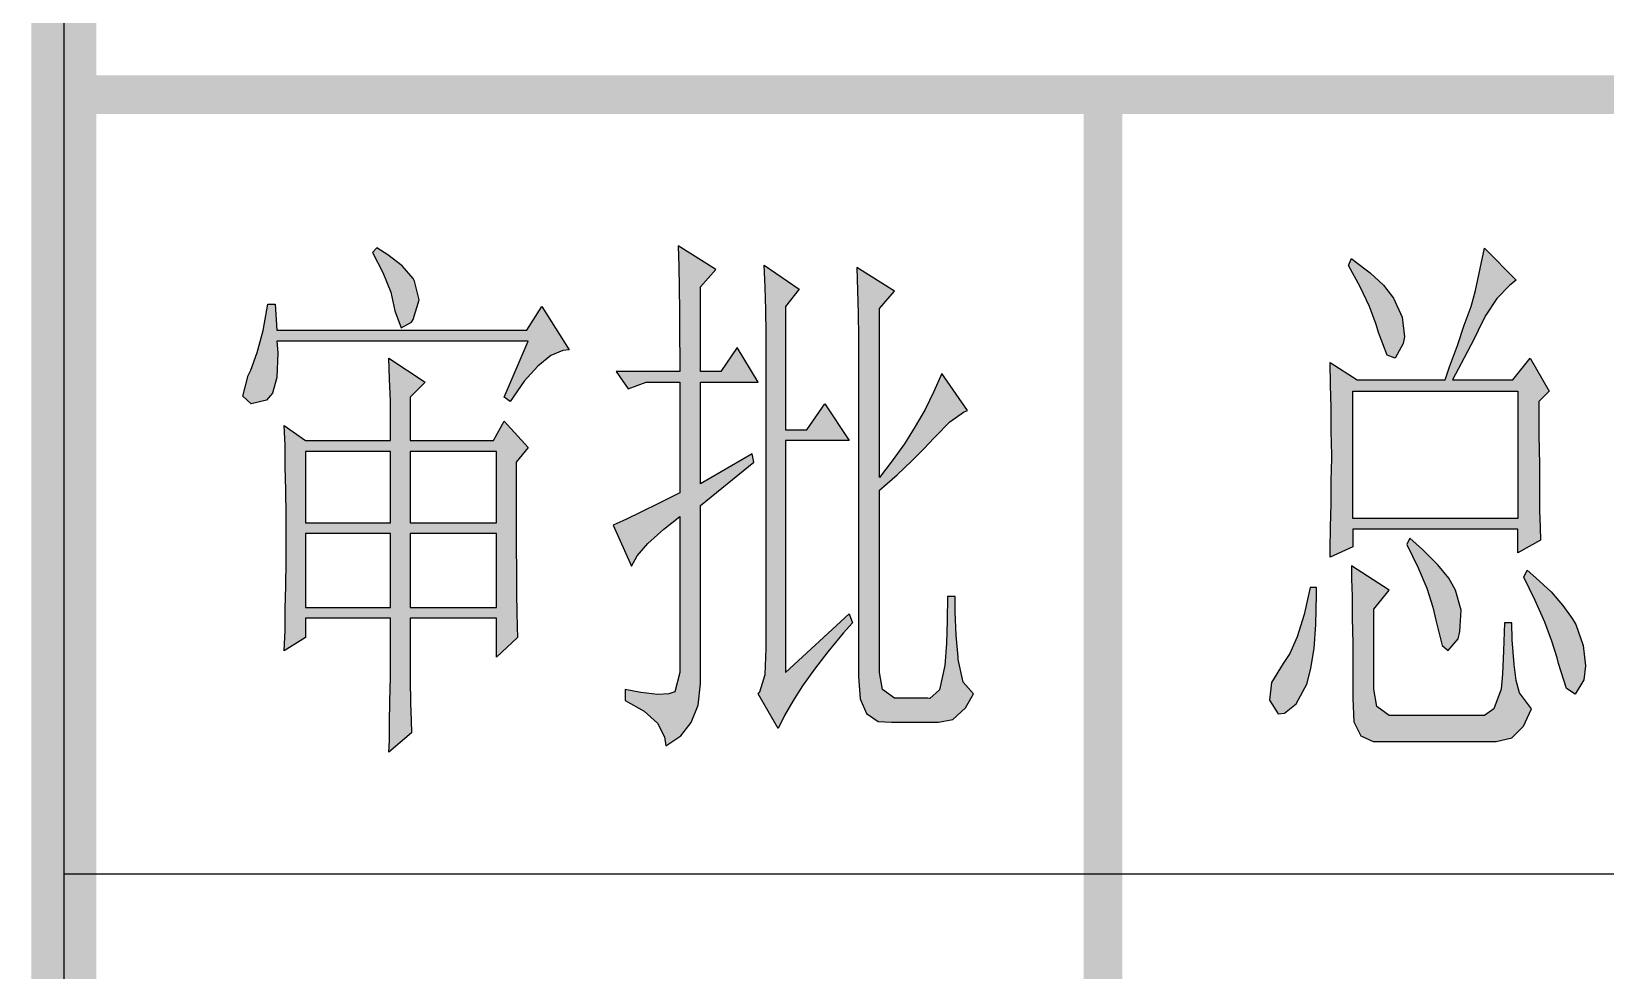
# Model space of a CAD drawing. Extents: x 535358 to 858566, y -185481 to -98609.
# Drawn here: x 691549 to 692640, y -158085 to -157435 of the extents above; entities that cross this region are included whole.
import ezdxf

# ---------------------------------------------------------------- set-up
doc = ezdxf.new("R2010")
doc.units = 0
doc.header["$LTSCALE"] = 1000
doc.header["$MEASUREMENT"] = 0
doc.layers.get('0').update_dxf_attribs({"linetype": 'CONTINUOUS'})
doc.layers.add('1', color=3, linetype='CONTINUOUS')

msp = doc.modelspace()

# ---------------------------------------------------------------- hatches: boundary and pattern name
at = {"layer": '1'}
h = msp.add_hatch(color=256, dxfattribs=at)
h.paths.add_polyline_path([(691814.5, -157607.6), (691813.4, -157605.7), (691805.9, -157597), (691796, -157589.3), (691788.3, -157584.6), (691785.2, -157587.7), (691792.5, -157601.7), (691797.9, -157615.3), (691800.9, -157628.2), (691805.2, -157640), (691812.4, -157636), (691813.4, -157634.1), (691817.6, -157620.5)])
h.paths.add_polyline_path([(691902.7, -157625.2), (691892.2, -157641.6), (691719.1, -157641.6), (691717.9, -157623.5), (691712.7, -157623.5), (691709.5, -157641.8), (691705.5, -157657.1), (691701, -157669.3), (691699.1, -157673), (691695.4, -157687.3), (691701.3, -157692.7), (691711.8, -157690.2), (691716, -157685.2), (691719.1, -157674.4), (691719.6, -157657.3), (691719.1, -157649.1), (691893.1, -157649.1), (691876.5, -157688), (691880.7, -157691.1), (691890.5, -157677), (691899.9, -157666.5), (691908.8, -157659.2), (691917.3, -157655.7), (691921.5, -157655.2)])
h.paths.add_polyline_path([(691893.1, -157722.8), (691876.5, -157704.7), (691869.2, -157718.1), (691811.5, -157718.1), (691811.5, -157688), (691821.8, -157677.7), (691796.7, -157661.1), (691797.2, -157675.4), (691797.7, -157690.9), (691797.7, -157718.1), (691739, -157718.1), (691724.2, -157707.7), (691724.7, -157721.3), (691724.9, -157736.4), (691725.2, -157752.5), (691725.4, -157769.7), (691725.4, -157801.8), (691725.2, -157818.7), (691724.9, -157834.6), (691724.7, -157849.6), (691724.2, -157863.7), (691739, -157854.6), (691739, -157841.2), (691797.7, -157841.2), (691797.7, -157882), (691797.4, -157898.9), (691797.2, -157913.4), (691797, -157925.9), (691796.7, -157934.1), (691812.4, -157920.7), (691812, -157912), (691811.7, -157899.8), (691811.5, -157883.9), (691811.5, -157841.2), (691871.3, -157841.2), (691871.3, -157868.2), (691885.8, -157854.6), (691885.6, -157847.1), (691885.4, -157837), (691885.1, -157824.3), (691885.1, -157809.1), (691884.9, -157791.2), (691884.9, -157733.1)])
h.paths.add_polyline_path([(691871.3, -157775.1), (691811.5, -157775.1), (691811.5, -157725.6), (691871.3, -157725.6)], flags=16)
h.paths.add_polyline_path([(691871.3, -157782.6), (691871.3, -157833.7), (691811.5, -157833.7), (691811.5, -157782.6)], flags=16)
h.paths.add_polyline_path([(691797.7, -157775.1), (691739, -157775.1), (691739, -157725.6), (691797.7, -157725.6)], flags=16)
h.paths.add_polyline_path([(691797.7, -157782.6), (691797.7, -157833.7), (691739, -157833.7), (691739, -157782.6)], flags=16)
h.paths.add_polyline_path([(692049.6, -157733.1), (692048.4, -157727.2), (692012.7, -157748.1), (692012.7, -157677.7), (692052.6, -157677.7), (692038.1, -157653.6), (692026.6, -157670.2), (692012.7, -157670.2), (692012.7, -157611.6), (692023.3, -157599.6), (691997, -157583.2), (691997.5, -157597.3), (691997.7, -157612.3), (691998, -157628.2), (691998, -157644.9), (691998.2, -157662.2), (691998.2, -157670.2), (691954.1, -157670.2), (691962.5, -157682.2), (691975, -157677.7), (691998.2, -157677.7), (691998.2, -157754.2), (691983.4, -157761.7), (691971.2, -157767.8), (691961.4, -157772.5), (691954.1, -157775.8), (691952, -157776.7), (691964.7, -157805.1), (691968.6, -157798), (691976.1, -157789.4), (691987.2, -157779.5), (691998.2, -157770.6), (691998.2, -157878.7), (691994.7, -157892.1), (691990.7, -157893.7), (691983, -157894), (691971.2, -157892.6), (691960.4, -157890.7), (691960.4, -157898.2), (691973.6, -157905.5), (691982.7, -157913.9), (691987.6, -157923.5), (691988.6, -157929.6), (691998.9, -157922.8), (692006.2, -157913.4), (692010.9, -157901.5), (692012.7, -157886.7), (692012.7, -157763.1)])
h.paths.add_polyline_path([(692071.6, -157718.1), (692115.7, -157718.1), (692098.8, -157692.7), (692086.2, -157710.6), (692071.6, -157710.6), (692071.6, -157625.2), (692081, -157613.2), (692056.8, -157596.6), (692057.3, -157611.8), (692057.8, -157627.5), (692058, -157643.9), (692058, -157862.1), (692057.3, -157880.1), (692053.6, -157892.3), (692052.6, -157893.7), (692066.5, -157917.7), (692070.9, -157908.5), (692076.5, -157898.7), (692083.3, -157888.1), (692091.5, -157876.6), (692100.9, -157864.4), (692111.5, -157851.5), (692117.8, -157844.3), (692115.7, -157838.2), (692071.6, -157878.7)])
h.paths.add_polyline_path([(692148.8, -157741.8), (692159.1, -157732.1), (692167.5, -157723.7), (692174.3, -157716.4), (692175.5, -157715.2), (692185.4, -157705.2), (692194.8, -157698.4), (692197.6, -157697.2), (692179.7, -157671.6), (692174.3, -157684.1), (692168.2, -157696.5), (692161.4, -157708.4), (692153.9, -157720.4), (692145.5, -157732.1), (692136.6, -157743.6), (692136.6, -157626.6), (692147.1, -157614.6), (692120.9, -157598.2), (692121.8, -157630.1), (692122, -157646.1), (692122, -157881.5), (692123.2, -157897), (692127.7, -157907.3), (692135.6, -157912.7), (692145, -157913.2), (692177.6, -157913.2), (692187.5, -157911.3), (692196.2, -157903.4), (692201.8, -157893.7), (692194.5, -157885.5), (692191.2, -157869.8), (692191.2, -157868.2), (692189.8, -157852.9), (692189.1, -157836.7), (692189.1, -157826.2), (692183.7, -157826.2), (692183.5, -157842.8), (692183, -157858.8), (692181.8, -157874), (692178.1, -157890.9), (692171.5, -157896.8), (692170.1, -157896.6), (692147.1, -157896.6), (692138.7, -157890.5), (692136.6, -157878.7), (692136.6, -157752.5)])
h = msp.add_hatch(color=3, dxfattribs=at)
h.paths.add_polyline_path([(692573.4, -157610.3), (692577.7, -157606.9), (692555.9, -157584.7), (692552.9, -157598.8), (692549.5, -157614.2), (692546.5, -157625.3), (692541.8, -157638.1), (692537.1, -157652.2), (692531.6, -157667.1), (692528.6, -157676.1), (692467.5, -157676.1), (692448.8, -157664.1), (692449.2, -157679.5), (692449.6, -157695.3), (692449.6, -157711.5), (692450, -157728.2), (692450, -157730.3), (692449.6, -157746.1), (692449.6, -157761.9), (692449.2, -157778.1), (692448.8, -157793.9), (692448.8, -157799), (692464.5, -157791.8), (692464.5, -157779.4), (692578.9, -157779.4), (692578.9, -157796), (692594.7, -157787.1), (692594.3, -157778.1), (692593.9, -157766.6), (692593.9, -157734.6), (692593.5, -157714.1), (692593.5, -157691), (692600.7, -157683.8), (692587.5, -157661.1), (692575.5, -157676.1), (692533.7, -157676.1), (692541.8, -157660.7), (692548.6, -157647.5), (692554.2, -157636), (692556.8, -157631.3), (692564.4, -157619.7)])
h.paths.add_polyline_path([(692578.9, -157683.8), (692578.9, -157772.1), (692464.5, -157772.1), (692464.5, -157683.8)], flags=16)
h.paths.add_polyline_path([(692492.7, -157619.3), (692485.9, -157610.3), (692476.5, -157601.8), (692465.4, -157593.3), (692463.7, -157592), (692461.6, -157596.7), (692469.7, -157611.6), (692476.1, -157625.3), (692480.8, -157637.7), (692482.5, -157643.2), (692488.5, -157659), (692494, -157661.1), (692499.5, -157650.9), (692500.4, -157646.2), (692498.7, -157632.5)], flags=17)
h.paths.add_polyline_path([(692616.5, -157841.3), (692610.1, -157832.3), (692602, -157822.9), (692591.3, -157813.1), (692585.4, -157808), (692583.2, -157812.7), (692590.9, -157828.9), (692597.7, -157843.9), (692602.4, -157857.1), (692606.3, -157868.6), (692607.1, -157872.5), (692612.7, -157890), (692618.6, -157893.8), (692624.6, -157884), (692625.9, -157874.2), (692624.2, -157860.1), (692619.1, -157845.6)])
h.paths.add_polyline_path([(692535.8, -157821.7), (692531.1, -157813.5), (692523.5, -157804.2), (692512.8, -157793.5), (692504.2, -157785.8), (692502.1, -157790.1), (692509.8, -157806.3), (692515.8, -157820.4), (692520, -157833.6), (692522.2, -157842.6), (692526.4, -157860.1), (692530.7, -157863.5), (692537.5, -157855.4), (692538.8, -157850.3), (692539.7, -157835.7)])
h.paths.add_polyline_path([(692437.7, -157862.2), (692438.9, -157845.6), (692439.4, -157825.1), (692439.4, -157819.9), (692435.1, -157819.9), (692430.8, -157838.7), (692426.1, -157854.1), (692421, -157865.6), (692416.3, -157872.5), (692408.2, -157885.7), (692406.9, -157898.1), (692412.9, -157907.5), (692417.2, -157907), (692425.3, -157900.6), (692433, -157886.5), (692433, -157886.1), (692435.5, -157875.9)])
h.paths.add_polyline_path([(692479.1, -157890.4), (692479.1, -157834.9), (692489.7, -157821.7), (692463.7, -157805), (692463.7, -157814), (692464.1, -157825.9), (692464.1, -157840.9), (692464.5, -157858.8), (692464.5, -157896.8), (692465.4, -157913), (692470.1, -157922.8), (692478.6, -157926.7), (692564, -157926.7), (692574.7, -157924.1), (692582.8, -157916), (692588.3, -157904), (692580.2, -157892.9), (692577.7, -157884.4), (692576.4, -157873.3), (692575.1, -157856.2), (692574.7, -157844.3), (692569.6, -157844.3), (692569.1, -157863.9), (692568.3, -157879.7), (692567.4, -157890.4), (692562.3, -157904), (692555.9, -157908.7), (692489.7, -157908.7), (692481.2, -157902.3)])
h.paths.add_polyline_path([(692855.9, -157644.5), (692954.5, -157644.5), (692935.7, -157617.6), (692922.1, -157637.2), (692742.8, -157637.2), (692750.9, -157649.2), (692761.6, -157645.8), (692772.2, -157644.5), (692840.1, -157644.5), (692840.1, -157890.4), (692727.8, -157890.4), (692736.4, -157902.8), (692746.6, -157898.9), (692757.3, -157898.1), (692968.2, -157898.1), (692948.1, -157869.5), (692933.6, -157890.4), (692855.9, -157890.4)])
h.paths.add_polyline_path([(693146, -157706), (693190.4, -157706), (693173.3, -157682.1), (693161.8, -157698.7), (693146, -157698.7), (693146, -157623.6), (693161.4, -157619.7), (693172.9, -157617.6), (693181.4, -157616.3), (693184, -157616.3), (693170.3, -157589), (693163.9, -157595.4), (693154.5, -157601.8), (693142.2, -157608.6), (693135.8, -157611.6), (693123.4, -157616.7), (693112.3, -157621), (693101.6, -157624.4), (693091.8, -157627.4), (693088.4, -157628.3), (693088.4, -157634.3), (693102.9, -157632.1), (693114.8, -157630), (693125.1, -157628.3), (693132.8, -157626.6), (693132.8, -157698.7), (693080.3, -157698.7), (693088.4, -157710.7), (693097.8, -157706), (693129.4, -157706), (693127.7, -157719.6), (693125.1, -157734.1), (693121.7, -157749.5), (693117.8, -157765.7), (693113.6, -157782.8), (693109.7, -157796.5), (693105.5, -157810.1), (693100.8, -157824.2), (693095.6, -157838.7), (693089.7, -157852.8), (693083.7, -157867.3), (693081.1, -157872.5), (693083.3, -157877.1), (693090.1, -157866), (693096.9, -157854.1), (693103.3, -157841.7), (693109.3, -157828.9), (693114.8, -157815.2), (693120.4, -157800.7), (693125.5, -157785.8), (693130.2, -157770.4), (693132.8, -157761.5), (693132.8, -157782.8), (693132.3, -157802.4), (693132.3, -157887.4), (693131.9, -157901.1), (693131.9, -157914.3), (693131.5, -157925.8), (693131.5, -157935.6), (693147.3, -157925), (693147.3, -157919.4), (693146.9, -157911.7), (693146.9, -157890.4), (693146.4, -157876.7), (693146.4, -157779.4), (693146, -157753.8), (693146, -157742.3), (693154.5, -157754.2), (693160.9, -157767), (693166.1, -157780.2), (693167.4, -157784.1), (693172.9, -157796.5), (693178.9, -157792.6), (693179.7, -157790.1), (693182.3, -157776), (693178.4, -157762.7), (693177.6, -157761.5), (693170.8, -157754.2), (693161.4, -157746.1), (693149.4, -157738.4), (693146, -157736.3)])
h.paths.add_polyline_path([(693306.1, -157682.1), (693305.7, -157664.1), (693305.7, -157628.3), (693315.1, -157619.3), (693300.5, -157598), (693291.1, -157611.6), (693214.3, -157611.6), (693198.5, -157598), (693199, -157614.2), (693198.9, -157614.2), (693199.4, -157630), (693199.8, -157646.2), (693199.8, -157679.9), (693199.4, -157696.1), (693199.4, -157711.9), (693198.9, -157728.2), (693198.5, -157733.3), (693213.5, -157723.9), (693213.5, -157706), (693292, -157706), (693292, -157725.6), (693306.9, -157717.9), (693306.5, -157709), (693306.1, -157697)])
h.paths.add_polyline_path([(693292, -157698.7), (693213.5, -157698.7), (693213.5, -157619.3), (693292, -157619.3)], flags=16)
h.paths.add_polyline_path([(693305.7, -157736.3), (693294.1, -157752.5), (693184.9, -157752.5), (693193.4, -157764.5), (693202.8, -157760.2), (693245, -157760.2), (693245, -157825.9), (693191.3, -157825.9), (693199.8, -157838.3), (693209.2, -157833.6), (693245, -157833.6), (693245, -157904), (693169.5, -157904), (693177.6, -157916), (693188.3, -157912.6), (693198.5, -157911.7), (693330, -157911.7), (693312.1, -157886.1), (693299.3, -157904), (693258.3, -157904), (693258.3, -157833.6), (693317.2, -157833.6), (693300.5, -157809.7), (693289, -157825.9), (693258.3, -157825.9), (693258.3, -157760.2), (693322.3, -157760.2)])
h.paths.add_polyline_path([(693470.7, -157662.4), (693479.2, -157653.5), (693456.2, -157637.2), (693456.2, -157645.3), (693456.6, -157656.9), (693456.6, -157671.4), (693457, -157689.3), (693457, -157785.4), (693456.6, -157801.6), (693456.6, -157816.5), (693456.2, -157830.6), (693456.2, -157847.3), (693470.7, -157834.9)], flags=17)
h.paths.add_polyline_path([(693511.7, -157727.7), (693512.1, -157709.4), (693512.5, -157690.2), (693512.9, -157669.7), (693512.9, -157625.7), (693512.5, -157612.9), (693521.1, -157602.7), (693498, -157586), (693498.4, -157597.1), (693498.4, -157609.9), (693498.9, -157624.9), (693498.9, -157707.2), (693498.4, -157724.3), (693498, -157741), (693496.3, -157772.6), (693495, -157787.9), (693493.3, -157802.9), (693492, -157817), (693491.6, -157818.7), (693489.5, -157831.9), (693486, -157844.7), (693481.8, -157857.9), (693476.7, -157870.7), (693470.3, -157883.6), (693463.4, -157895.9), (693455.3, -157908.7), (693446.3, -157921.1), (693438.2, -157930.9), (693439.1, -157935.6), (693449.3, -157926.7), (693458.7, -157917.3), (693467.7, -157907.5), (693475.4, -157896.4), (693482.2, -157884.8), (693488.2, -157872.5), (693493.7, -157859.6), (693498, -157846), (693501, -157834), (693503.1, -157824.6), (693504.8, -157814), (693506.1, -157802.4), (693507.8, -157789.6), (693509.1, -157776), (693510, -157761), (693510.8, -157744.8)])
h.paths.add_polyline_path([(693550.5, -157695.7), (693593.2, -157695.7), (693593.2, -157901.1), (693592.8, -157917.7), (693592.3, -157934.8), (693592.3, -157938.6), (693608.1, -157929.7), (693607.3, -157898.1), (693606.9, -157883.1), (693606.9, -157695.7), (693652.1, -157695.7), (693652.1, -157824.6), (693649.5, -157838.7), (693647, -157839.6), (693638, -157840), (693625.2, -157838.7), (693622.6, -157838.3), (693622.6, -157844.3), (693634.2, -157849.8), (693641.9, -157858.4), (693645.7, -157870.7), (693645.7, -157872.5), (693655.5, -157863.5), (693662.3, -157852.4), (693665.3, -157839.2), (693665.8, -157831.9), (693665.8, -157701.7), (693674.3, -157694), (693659.4, -157673.1), (693649.1, -157688), (693606.9, -157688), (693606.9, -157622.3), (693681.6, -157622.3), (693662.8, -157595), (693647.8, -157614.6), (693526.2, -157614.6), (693535.6, -157626.6), (693545.8, -157623.2), (693555.6, -157622.3), (693593.2, -157622.3), (693593.2, -157688), (693551.4, -157688), (693535.6, -157674.8), (693536, -157685.9), (693536.4, -157699.1), (693536.4, -157730.7), (693536.8, -157749.5), (693536.8, -157811), (693536.4, -157828.1), (693536.4, -157843.4), (693536, -157857.5), (693536, -157870.3), (693535.6, -157875.4), (693550.5, -157866.5)])

# ---------------------------------------------------------------- linework, layer by layer
at = {"color": 3}
for points in [[(692594.3, -157778.1), (692594.7, -157787.1), (692578.9, -157796), (692578.9, -157779.4), (692464.5, -157779.4), (692464.5, -157791.8), (692448.8, -157799), (692448.8, -157793.9), (692449.2, -157778.1), (692449.6, -157761.9), (692449.6, -157746.1), (692450, -157730.3), (692450, -157728.2), (692449.6, -157711.5), (692449.6, -157695.3), (692449.2, -157679.5), (692448.8, -157664.1), (692467.5, -157676.1), (692528.6, -157676.1), (692531.6, -157667.1), (692537.1, -157652.2), (692541.8, -157638.1), (692546.5, -157625.3), (692549.5, -157614.2), (692552.9, -157598.8), (692555.9, -157584.7), (692577.7, -157606.9), (692573.4, -157610.3), (692564.4, -157619.7), (692556.8, -157631.3), (692554.2, -157636), (692548.6, -157647.5), (692541.8, -157660.7), (692533.7, -157676.1), (692575.5, -157676.1), (692587.5, -157661.1), (692600.7, -157683.8), (692593.5, -157691), (692593.5, -157714.1), (692593.9, -157734.6), (692593.9, -157766.6)], [(692464.5, -157772.1), (692464.5, -157683.8), (692578.9, -157683.8), (692578.9, -157772.1)], [(692463.7, -157814), (692464.1, -157825.9), (692464.1, -157840.9), (692464.5, -157858.8), (692464.5, -157896.8), (692465.4, -157913), (692470.1, -157922.8), (692478.6, -157926.7), (692564, -157926.7), (692574.7, -157924.1), (692582.8, -157916), (692588.3, -157904), (692580.2, -157892.9), (692577.7, -157884.4), (692576.4, -157873.3), (692575.1, -157856.2), (692574.7, -157844.3), (692569.6, -157844.3), (692569.1, -157863.9), (692568.3, -157879.7), (692567.4, -157890.4), (692562.3, -157904), (692555.9, -157908.7), (692489.7, -157908.7), (692481.2, -157902.3), (692479.1, -157890.4), (692479.1, -157834.9), (692489.7, -157821.7), (692463.7, -157805)], [(692597.7, -157843.9), (692590.9, -157828.9), (692583.2, -157812.7), (692585.4, -157808), (692591.3, -157813.1), (692602, -157822.9), (692610.1, -157832.3), (692616.5, -157841.3), (692619.1, -157845.6), (692624.2, -157860.1), (692625.9, -157874.2), (692624.6, -157884), (692618.6, -157893.8), (692612.7, -157890), (692607.1, -157872.5), (692606.3, -157868.6), (692602.4, -157857.1)]]:
    msp.add_lwpolyline(points, close=True, dxfattribs=at)
at = {"color": 7}
for points in [[(692469.7, -157611.6), (692461.6, -157596.7), (692463.7, -157592), (692465.4, -157593.3), (692476.5, -157601.8), (692485.9, -157610.3), (692492.7, -157619.3), (692498.7, -157632.5), (692500.4, -157646.2), (692499.5, -157650.9), (692494, -157661.1), (692488.5, -157659), (692482.5, -157643.2), (692480.8, -157637.7), (692476.1, -157625.3)], [(692509.8, -157806.3), (692515.8, -157820.4), (692520, -157833.6), (692522.2, -157842.6), (692526.4, -157860.1), (692530.7, -157863.5), (692537.5, -157855.4), (692538.8, -157850.3), (692539.7, -157835.7), (692535.8, -157821.7), (692531.1, -157813.5), (692523.5, -157804.2), (692512.8, -157793.5), (692504.2, -157785.8), (692502.1, -157790.1)], [(692433, -157886.5), (692433, -157886.1), (692435.5, -157875.9), (692437.7, -157862.2), (692438.9, -157845.6), (692439.4, -157825.1), (692439.4, -157819.9), (692435.1, -157819.9), (692430.8, -157838.7), (692426.1, -157854.1), (692421, -157865.6), (692416.3, -157872.5), (692408.2, -157885.7), (692406.9, -157898.1), (692412.9, -157907.5), (692417.2, -157907), (692425.3, -157900.6)]]:
    msp.add_lwpolyline(points, close=True, dxfattribs=at)
at = {"layer": '1'}
for p, q in [((691571.5, -156109.1), (691571.5, -161258.4)), ((691571.5, -158018.4), (696971.5, -158018.4))]:
    msp.add_line(p, q, dxfattribs=at)
at = {"layer": '1', "const_width": 45}
msp.add_lwpolyline([(691571.5, -156038.8), (707771.5, -156038.8), (707771.5, -161258.4), (691571.5, -161258.4)], close=True, dxfattribs=at)
at = {"layer": '1', "const_width": 27}
for points in [[(691571.5, -157478.4), (707771.5, -157478.4)], [(692291.5, -157478.4), (692291.5, -161258.4)]]:
    msp.add_lwpolyline(points, dxfattribs=at)
at = {"layer": '1'}
for points in [[(691817.6, -157620.5), (691814.5, -157607.6), (691813.4, -157605.7), (691805.9, -157597), (691796, -157589.3), (691788.3, -157584.6), (691785.2, -157587.7), (691792.5, -157601.7), (691797.9, -157615.3), (691800.9, -157628.2), (691805.2, -157640), (691812.4, -157636), (691813.4, -157634.1)], [(691960.4, -157890.7), (691960.4, -157898.2), (691973.6, -157905.5), (691982.7, -157913.9), (691987.6, -157923.5), (691988.6, -157929.6), (691998.9, -157922.8), (692006.2, -157913.4), (692010.9, -157901.5), (692012.7, -157886.7), (692012.7, -157763.1), (692049.6, -157733.1), (692048.4, -157727.2), (692012.7, -157748.1), (692012.7, -157677.7), (692052.6, -157677.7), (692038.1, -157653.6), (692026.6, -157670.2), (692012.7, -157670.2), (692012.7, -157611.6), (692023.3, -157599.6), (691997, -157583.2), (691997.5, -157597.3), (691997.7, -157612.3), (691998, -157628.2), (691998, -157644.9), (691998.2, -157662.2), (691998.2, -157670.2), (691954.1, -157670.2), (691962.5, -157682.2), (691975, -157677.7), (691998.2, -157677.7), (691998.2, -157754.2), (691983.4, -157761.7), (691971.2, -157767.8), (691961.4, -157772.5), (691954.1, -157775.8), (691952, -157776.7), (691964.7, -157805.1), (691968.6, -157798), (691976.1, -157789.4), (691987.2, -157779.5), (691998.2, -157770.6), (691998.2, -157878.7), (691994.7, -157892.1), (691990.7, -157893.7), (691983, -157894), (691971.2, -157892.6)], [(692076.5, -157898.7), (692070.9, -157908.5), (692066.5, -157917.7), (692052.6, -157893.7), (692053.6, -157892.3), (692057.3, -157880.1), (692058, -157862.1), (692058, -157643.9), (692057.8, -157627.5), (692057.3, -157611.8), (692056.8, -157596.6), (692081, -157613.2), (692071.6, -157625.2), (692071.6, -157710.6), (692086.2, -157710.6), (692098.8, -157692.7), (692115.7, -157718.1), (692071.6, -157718.1), (692071.6, -157878.7), (692115.7, -157838.2), (692117.8, -157844.3), (692111.5, -157851.5), (692100.9, -157864.4), (692091.5, -157876.6), (692083.3, -157888.1)], [(692171.5, -157896.8), (692170.1, -157896.6), (692147.1, -157896.6), (692138.7, -157890.5), (692136.6, -157878.7), (692136.6, -157752.5), (692148.8, -157741.8), (692159.1, -157732.1), (692167.5, -157723.7), (692174.3, -157716.4), (692175.5, -157715.2), (692185.4, -157705.2), (692194.8, -157698.4), (692197.6, -157697.2), (692179.7, -157671.6), (692174.3, -157684.1), (692168.2, -157696.5), (692161.4, -157708.4), (692153.9, -157720.4), (692145.5, -157732.1), (692136.6, -157743.6), (692136.6, -157626.6), (692147.1, -157614.6), (692120.9, -157598.2), (692121.8, -157630.1), (692122, -157646.1), (692122, -157881.5), (692123.2, -157897), (692127.7, -157907.3), (692135.6, -157912.7), (692145, -157913.2), (692177.6, -157913.2), (692187.5, -157911.3), (692196.2, -157903.4), (692201.8, -157893.7), (692194.5, -157885.5), (692191.2, -157869.8), (692191.2, -157868.2), (692189.8, -157852.9), (692189.1, -157836.7), (692189.1, -157826.2), (692183.7, -157826.2), (692183.5, -157842.8), (692183, -157858.8), (692181.8, -157874), (692178.1, -157890.9)], [(691719.1, -157641.6), (691892.2, -157641.6), (691902.7, -157625.2), (691921.5, -157655.2), (691917.3, -157655.7), (691908.8, -157659.2), (691899.9, -157666.5), (691890.5, -157677), (691880.7, -157691.1), (691876.5, -157688), (691893.1, -157649.1), (691719.1, -157649.1), (691719.6, -157657.3), (691719.1, -157674.4), (691716, -157685.2), (691711.8, -157690.2), (691701.3, -157692.7), (691695.4, -157687.3), (691699.1, -157673), (691701, -157669.3), (691705.5, -157657.1), (691709.5, -157641.8), (691712.7, -157623.5), (691717.9, -157623.5)], [(691885.6, -157847.1), (691885.8, -157854.6), (691871.3, -157868.2), (691871.3, -157841.2), (691811.5, -157841.2), (691811.5, -157883.9), (691811.7, -157899.8), (691812, -157912), (691812.4, -157920.7), (691796.7, -157934.1), (691797, -157925.9), (691797.2, -157913.4), (691797.4, -157898.9), (691797.7, -157882), (691797.7, -157841.2), (691739, -157841.2), (691739, -157854.6), (691724.2, -157863.7), (691724.7, -157849.6), (691724.9, -157834.6), (691725.2, -157818.7), (691725.4, -157801.8), (691725.4, -157769.7), (691725.2, -157752.5), (691724.9, -157736.4), (691724.7, -157721.3), (691724.2, -157707.7), (691739, -157718.1), (691797.7, -157718.1), (691797.7, -157690.9), (691797.2, -157675.4), (691796.7, -157661.1), (691821.8, -157677.7), (691811.5, -157688), (691811.5, -157718.1), (691869.2, -157718.1), (691876.5, -157704.7), (691893.1, -157722.8), (691884.9, -157733.1), (691884.9, -157791.2), (691885.1, -157809.1), (691885.1, -157824.3), (691885.4, -157837)], [(691739, -157775.1), (691797.7, -157775.1), (691797.7, -157725.6), (691739, -157725.6)], [(691871.3, -157725.6), (691811.5, -157725.6), (691811.5, -157775.1), (691871.3, -157775.1)], [(691739, -157833.7), (691797.7, -157833.7), (691797.7, -157782.6), (691739, -157782.6)], [(691871.3, -157782.6), (691811.5, -157782.6), (691811.5, -157833.7), (691871.3, -157833.7)]]:
    msp.add_lwpolyline(points, close=True, dxfattribs=at)

doc.saveas('drawing.dxf')
